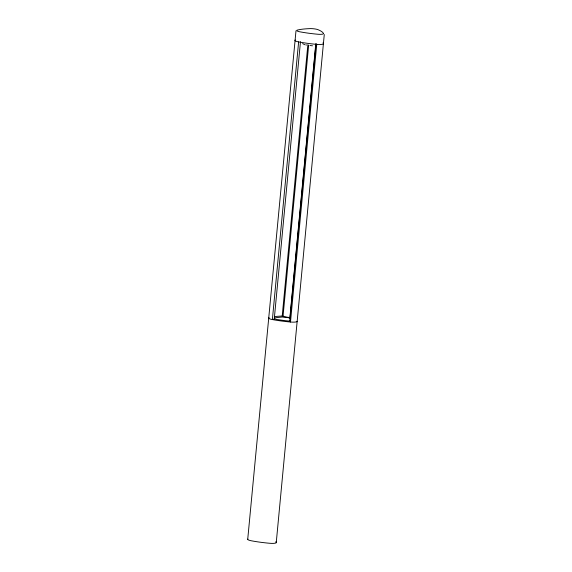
<?xml version="1.0" encoding="UTF-8"?>
<svg xmlns="http://www.w3.org/2000/svg" width="572" height="572" viewBox="0 0 572 572"><rect width="100%" height="100%" fill="white"/><g stroke="black" fill="none" stroke-linecap="round" stroke-linejoin="round"><path stroke-width="0.86" d="M247.726 539.274L295.989 30.788M295.302 39.99A6.75 1.287 5.4 0 0 298.627 41.906L272.379 319.569A40.705 7.765 5.4 0 0 290.497 322.022A6.75 1.287 5.4 0 0 297.168 321.257M300.472 41.692L274.224 319.355L272.379 319.569A6.75 1.287 5.4 0 1 269.055 317.653M307.872 44.595L282.21 316.044L283.004 316.616L289.897 317.553L315.644 45.209M283.004 316.616L308.658 45.167M276.24 542.706L324.274 34.52M312.505 45.81L309.945 45.495M305.77 44.895L306.592 45.024M304.812 44.723L302.552 43.601M283.169 316.03A6.75 1.287 5.4 0 0 282.21 316.044A40.705 7.765 5.4 0 0 275.075 316.559M323.001 42.836A40.705 7.765 5.4 0 1 323.416 43.594A6.75 1.287 5.4 0 1 316.738 44.366A40.705 7.765 5.4 0 1 298.627 41.906M275.84 541.741A40.705 7.765 5.4 0 1 276.255 542.499A6.75 1.287 5.4 0 1 269.584 543.264A40.705 7.765 5.4 0 1 251.465 540.812A6.75 1.287 5.4 0 1 247.848 539.074M290.211 320.978A5.741 1.094 5.4 0 1 287.981 320.949A38.517 7.35 5.4 0 1 276.555 319.405A5.741 1.094 5.4 0 1 274.238 318.282M274.281 318.168A5.741 1.094 5.4 0 1 274.567 317.968A38.517 7.35 5.4 0 1 282.568 317.045A5.741 1.094 5.4 0 1 289.21 317.946A38.517 7.35 5.4 0 1 290.39 318.575M323.459 33.562L323.437 33.748A5.834 1.115 5.4 0 1 318.625 34.306L317.66 34.234A39.754 7.586 5.4 0 1 299.978 31.832L299.156 31.66A5.834 1.115 5.4 0 1 297.097 30.173L297.504 30.044A39.74 7.586 5.4 0 1 309.888 28.621L310.732 28.607A5.834 1.115 5.4 0 1 317.61 29.537L318.161 29.744A39.754 7.586 5.4 0 1 323.459 33.562M315.951 43.794L289.704 321.457L290.497 322.022L316.738 44.366L315.951 43.794"/></g></svg>
